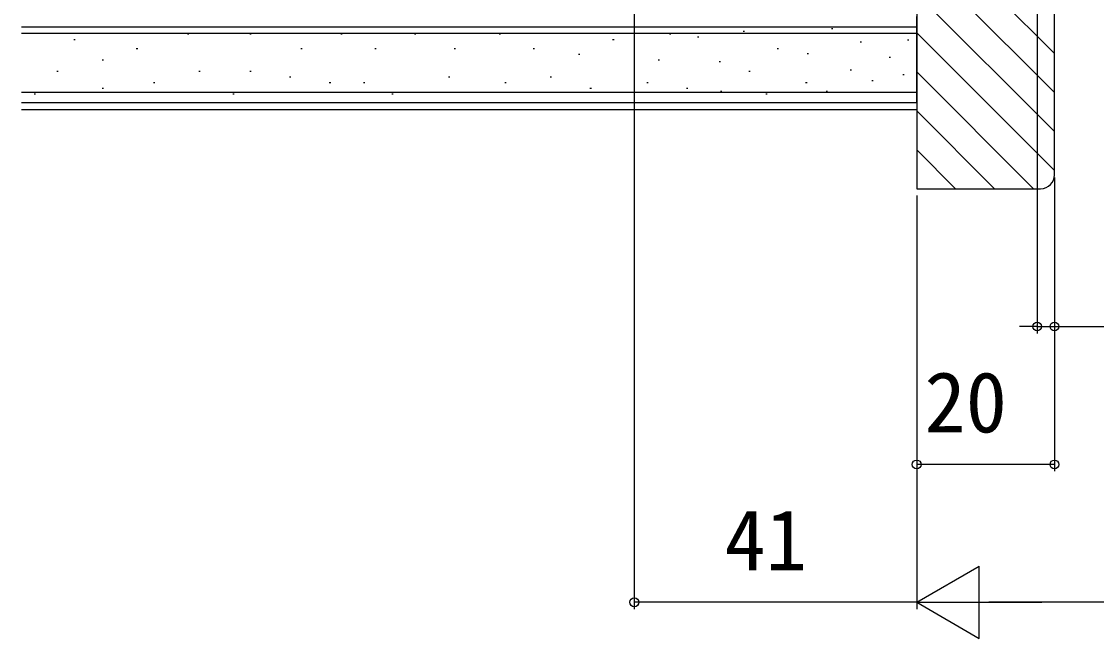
# Model space of a CAD drawing. Units: millimetres, scale not verified. Extents: x -525 to 525, y -783 to 779.
# Drawn here: x -124 to 32.1, y -213.1 to -123.5 of the extents above; entities that cross this region are included whole.
import ezdxf
from ezdxf.enums import TextEntityAlignment as Align

# ---------------------------------------------------------------- set-up
doc = ezdxf.new("R2010")
doc.units = ezdxf.units.MM
doc.header["$LTSCALE"] = 4
for name, color, linetype in [('0-6_YKK_D', 6, 'Continuous'), ('0-8_YSS_K', 3, 'Continuous'), ('0-9_YSS_KE', 3, 'Continuous')]:
    doc.layers.add(name, color=color, linetype=linetype)
doc.styles.add('ＭＳ ゴシック', font='')
doc.styles.get('ＭＳ ゴシック').set_extended_font_data('MS Gothic')

msp = doc.modelspace()

# ---------------------------------------------------------------- linework, layer by layer
at = {"layer": '0-6_YKK_D'}
for p, q in [((-35, -18.5), (-35, -208.8)), ((23.5, -60.5), (23.5, -168.8)), ((26, -146.173), (26, -188.8)), ((26, -146.8), (26, -168.8)), ((6, -148.8), (6, -208.8)), ((6, -148.8), (6, -208.8)), ((6, -148.8), (6, -188.8)), ((23.5, -167.8), (20.95, -167.8)), ((23.5, -167.8), (26, -167.8)), ((26, -167.8), (54.327, -167.8)), ((26, -187.8), (6, -187.8)), ((6, -207.8), (15.093, -202.55)), ((15.093, -213.05), (15.093, -202.55)), ((6, -207.8), (-35, -207.8)), ((6, -207.8), (15.093, -213.05)), ((6, -207.8), (24.187, -207.8)), ((364.5, -207.8), (16.5, -207.8))]:
    msp.add_line(p, q, dxfattribs=at)
for centre in [(23.5, -167.8), (26, -167.8), (6, -187.8), (26, -187.8), (-35, -207.8)]:
    msp.add_circle(centre, 0.637, dxfattribs=at)
at = {"layer": '0-8_YSS_K'}
for p, q in [((26, -128.202), (6, -108.202)), ((26, -133.859), (6, -113.859)), ((26, -139.516), (6, -119.516)), ((-123.974, -124.3), (6, -124.3)), ((-6.184, -124.63), (-6.384, -124.63)), ((-116.167, -126.19), (-116.367, -126.19)), ((-99.684, -125.366), (-99.884, -125.366)), ((-90.619, -125.366), (-90.819, -125.366)), ((-77.432, -125.366), (-77.632, -125.366)), ((-66.718, -125.366), (-66.918, -125.366)), ((-54.424, -125.366), (-54.624, -125.366)), ((-37.941, -126.19), (-38.141, -126.19)), ((-29.699, -125.366), (-29.899, -125.366)), ((-25.608, -125.799), (-25.808, -125.799)), ((-18.982, -125.019), (-19.182, -125.019)), ((4.883, -126.248), (4.683, -126.248)), ((26, -145.173), (6, -125.173)), ((-107.102, -127.514), (-107.302, -127.514)), ((-83.201, -127.514), (-83.401, -127.514)), ((-72.487, -127.514), (-72.687, -127.514)), ((-60.949, -127.514), (-61.149, -127.514)), ((-49.479, -127.514), (-49.679, -127.514)), ((-14.04, -127.514), (-14.24, -127.514)), ((-1.994, -126.539), (-2.194, -126.539)), ((-112.047, -129.162), (-112.247, -129.162)), ((-42.886, -128.338), (-43.086, -128.338)), ((-31.348, -129.162), (-31.548, -129.162)), ((-22.49, -129.417), (-22.69, -129.417)), ((-9.692, -128.248), (-9.892, -128.248)), ((2.207, -128.78), (2.007, -128.78)), ((-118.64, -130.811), (-118.84, -130.811)), ((-98.036, -130.811), (-98.236, -130.811)), ((-90.619, -130.811), (-90.819, -130.811)), ((-18.161, -130.811), (-18.361, -130.811)), ((-3.456, -130.587), (-3.656, -130.587)), ((22.971, -147.8), (6, -130.829)), ((-104.629, -132.459), (-104.829, -132.459)), ((-84.849, -131.635), (-85.049, -131.635)), ((-79.08, -132.459), (-79.28, -132.459)), ((-74.135, -132.459), (-74.335, -132.459)), ((-61.773, -131.635), (-61.973, -131.635)), ((-53.6, -132.459), (-53.8, -132.459)), ((-47.007, -131.635), (-47.207, -131.635)), ((-32.996, -132.459), (-33.196, -132.459)), ((-9.92, -132.459), (-10.12, -132.459)), ((-0.313, -132.141), (-0.513, -132.141)), ((4.168, -131.3), (3.968, -131.3)), ((-123.974, -133.8), (6, -133.8)), ((-121.937, -134.107), (-122.137, -134.107)), ((-112.047, -133.283), (-112.247, -133.283)), ((-93.091, -134.107), (-93.291, -134.107)), ((-70.015, -134.107), (-70.215, -134.107)), ((-41.238, -133.283), (-41.438, -133.283)), ((-27.227, -133.283), (-27.427, -133.283)), ((-22.3, -133.705), (-22.5, -133.705)), ((-15.689, -134.107), (-15.889, -134.107)), ((-6.964, -133.705), (-7.164, -133.705)), ((-123.974, -136.3), (6, -136.3)), ((17.314, -147.8), (6, -136.486)), ((11.657, -147.8), (6, -142.143))]:
    msp.add_line(p, q, dxfattribs=at)
at = {"layer": '0-9_YSS_KE'}
for p, q in [((6, -135.3), (6, -122.8)), ((6, -125.3), (-123.974, -125.3)), ((-123.974, -135.3), (6, -135.3))]:
    msp.add_line(p, q, dxfattribs=at)
for points in [[(6, -45.8), (6, -147.8), (24, -147.8)], [(26, -145.8), (26, -59.8), (23, -59.8), (23, -47.8), (21, -45.8), (6, -45.8)]]:
    msp.add_lwpolyline(points, dxfattribs=at)
msp.add_arc((24, -145.8), 2, 270, 359.99998, dxfattribs=at)

# ---------------------------------------------------------------- texts
at = {"layer": '0-6_YKK_D', "style": 'ＭＳ ゴシック'}
for s, p in [('20', (7.136, -185.8)), ('41', (-21.898, -205.8))]:
    msp.add_text(s, height=8.798, dxfattribs=at).set_placement(p, align=Align.BOTTOM_LEFT)

doc.saveas('drawing.dxf')
